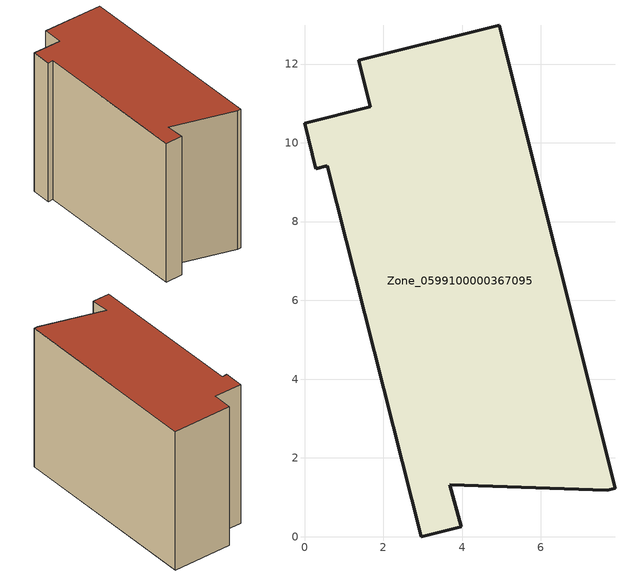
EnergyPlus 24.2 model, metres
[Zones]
Zone_0599100000367095
 floor ground (C_G): 0.28,9.34 0,10.5 1.67,10.91 1.38,12.09 4.95,12.98 7.88,1.23 7.69,1.18 3.68,1.31 3.98,0.25 2.96,0 0.58,9.42 z0
 wall outside (C_F): 0,10.5 0.28,9.34 0.58,9.42 2.96,0 3.98,0.25 3.68,1.31 7.69,1.18 7.88,1.23 4.95,12.98 1.38,12.09 1.67,10.91 0,10.5 z0:9.08
 roof outside (C_R): 0.58,9.42 2.96,0 3.98,0.25 3.68,1.31 7.69,1.18 7.88,1.23 4.95,12.98 1.38,12.09 1.67,10.91 0,10.5 0.28,9.34 z9.08
[BUILDING]
Pand.0599100000367095: North Axis=0; Terrain=City; Loads Convergence Tolerance Value=0.04; Temperature Convergence Tolerance Value=0.4; Solar Distribution=FullExterior; Maximum Number of Warmup Days=25; Minimum Number of Warmup Days=1
[Site:Location]
Rotterdam.The.Hague.AP_ZH_NLD Design_Conditions: Latitude=51.96; Longitude=4.45; Time Zone=1; Elevation=-4.5
[SITE:GROUNDTEMPERATURE:BUILDINGSURFACE]
18, 18, 18, 18, 18, 18, 18, 18, 18, 18, 18, 18
[MATERIAL] Thermal Absorptance=0.9; Solar Absorptance=0.7; Visible Absorptance=0.7
Name | Roughness | Thickness | Conductivity | Density | Specific Heat
G.TI.1992-2005 | MediumSmooth | 0.15 | 0.06 | 540 | 1210
F.TI.1992-2005 | Rough | 0.3 | 0.12 | 1920 | 840
R.TI.1992-2005 | MediumRough | 0.2 | 0.08 | 1500 | 1000
[CONSTRUCTION]
C_G: G.TI.1992-2005
C_F: F.TI.1992-2005
C_R: R.TI.1992-2005
[ZONE]
Zone_0599100000367095: Type=1; Multiplier=1; Ceiling Height=Autocalculate; Volume=Autocalculate; Floor Area=autocalculate; Part of Total Floor Area=Yes
[ZONEINFILTRATION:DESIGNFLOWRATE]
Infil_Zone_0599100000367095: Zone or ZoneList or Space or SpaceList=Zone_0599100000367095; Schedule=AlwaysOn; Design Flow Rate Calculation Method=Flow/Area; Flow Rate per Floor Area=0.0015; Constant Term Coefficient=1; Temperature Term Coefficient=0; Velocity Term Coefficient=0; Velocity Squared Term Coefficient=0
[HVACTEMPLATE:ZONE:IDEALLOADSAIRSYSTEM]
Zone_0599100000367095: Maximum Heating Supply Air Temperature=50; Minimum Cooling Supply Air Temperature=13; Maximum Heating Supply Air Humidity Ratio=0.0156; Minimum Cooling Supply Air Humidity Ratio=0.0077; Heating Limit=NoLimit; Cooling Limit=NoLimit; Dehumidification Control Type=ConstantSensibleHeatRatio; Cooling Sensible Heat Ratio=0.7; Dehumidification Setpoint=60; Humidification Control Type=None; Humidification Setpoint=30; Outdoor Air Method=None; Outdoor Air Flow Rate per Person=0.00944; Outdoor Air Flow Rate per Zone Floor Area=0; Outdoor Air Flow Rate per Zone=0; Demand Controlled Ventilation Type=None; Outdoor Air Economizer Type=NoEconomizer; Heat Recovery Type=None; Sensible Heat Recovery Effectiveness=0.7; Latent Heat Recovery Effectiveness=0.65
[ZONECONTROL:THERMOSTAT]
ThermostatControl_Zone_0599100000367095: Zone or ZoneList=Zone_0599100000367095; Control Type Schedule=DualSetpointControlType; Control 1=Thermostat_Zone_0599100000367095; Temperature Difference Between Cutout And Setpoint=0
[THERMOSTATSETPOINT:DUALSETPOINT]
Thermostat_Zone_0599100000367095: Heating Setpoint Temperature Schedule=HeatingSetpoint_Zone_0599100000367095; Cooling Setpoint Temperature Schedule=CoolingSetpoint_Zone_0599100000367095
[SCHEDULE:COMPACT]
HeatingSetpoint_Zone_0599100000367095: Through: 12/31, For: AllDays, Until: 24:00, 21
CoolingSetpoint_Zone_0599100000367095: Through: 12/31, For: AllDays, Until: 24:00, 24
DualSetpointControlType: Through: 12/31, For: AllDays, Until: 24:00, 4
AlwaysOn: Through: 12/31, For: AllDays, Until: 24:00, 1
